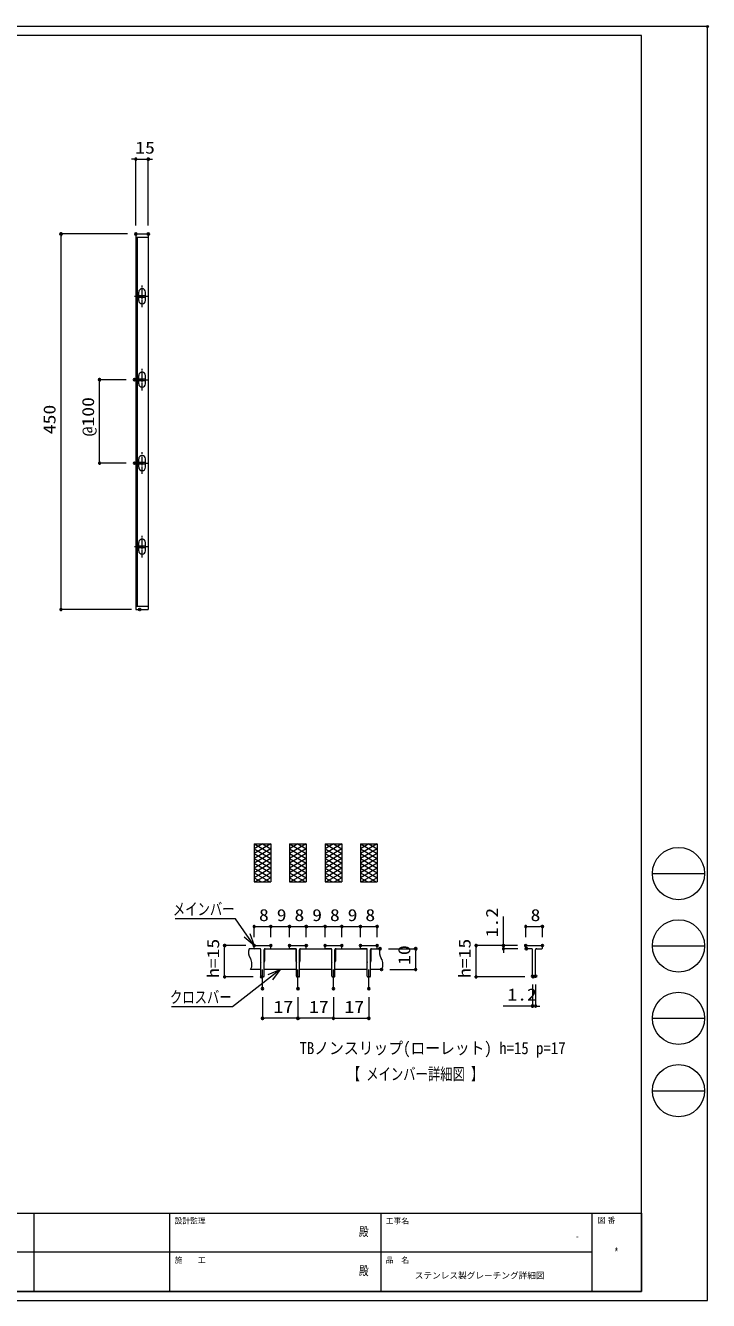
# Model space of a CAD drawing. Units: millimetres on the paper, with parts at other scales. Extents: x -216 to 216, y -153 to 153.
# Drawn here: x 51.9 to 215.6, y -152.6 to 152.9 of the extents above; entities that cross this region are included whole.
import ezdxf
from ezdxf.enums import TextEntityAlignment as Align

# ---------------------------------------------------------------- set-up
doc = ezdxf.new("R2010")
doc.units = ezdxf.units.MM
doc.header["$PDMODE"] = 32
doc.header["$PDSIZE"] = 0.5
doc.linetypes.add('CHAIN2', pattern=[12, 9, -1, 1, -1])
for name, color, linetype, lineweight in [('0-0_A1FRAME', 1, 'Continuous', 9), ('0-2_蓋', 3, 'Continuous', 9), ('0-3_寸法', 4, 'Continuous', 9), ('0-4_0', 7, 'Continuous', 9), ('0-6_中心線', 4, 'CHAIN2', 9)]:
    doc.layers.add(name, color=color, linetype=linetype, lineweight=lineweight)
doc.layers.add('0-1_文字', color=7, linetype='Continuous')
doc.layers.add('0-5_Defpoints', color=7, linetype='Continuous')
doc.styles.add('HGMaruGothicMPRO', font='')
doc.styles.add('ＭＳ ゴシック', font='')
doc.styles.get('HGMaruGothicMPRO').set_extended_font_data('HGMaruGothicMPRO')
doc.styles.get('ＭＳ ゴシック').set_extended_font_data('MS Gothic')

# ---------------------------------------------------------------- blocks, each defined once
blk = doc.blocks.new('_Dot')
at = {"layer": '0-4_0'}
for p, q in [((-0.5, 0), (-1, 0)), ((0.489, 0.1), (-0.489, 0.1)), ((0.399, 0.3), (-0.399, 0.3)), ((0.458, -0.199), (-0.458, -0.199)), ((0.3, -0.399), (-0.3, -0.399))]:
    blk.add_line(p, q, dxfattribs=at)
for points in [[(0.5, 0), (0.496, 0.063), (0.484, 0.124), (0.465, 0.184), (0.438, 0.241), (0.405, 0.294), (0.364, 0.342), (0.319, 0.385), (0.268, 0.422), (0.213, 0.452), (0.155, 0.476), (0.094, 0.491), (0.031, 0.499), (-0.031, 0.499), (-0.094, 0.491), (-0.155, 0.476), (-0.213, 0.452), (-0.268, 0.422), (-0.319, 0.385), (-0.364, 0.342), (-0.405, 0.294), (-0.438, 0.241), (-0.465, 0.184), (-0.484, 0.124), (-0.496, 0.063), (-0.5, 0), (0, 0)], [(-0.5, 0), (-0.496, -0.063), (-0.484, -0.124), (-0.465, -0.184), (-0.438, -0.241), (-0.405, -0.294), (-0.364, -0.342), (-0.319, -0.385), (-0.268, -0.422), (-0.213, -0.452), (-0.155, -0.476), (-0.094, -0.491), (-0.031, -0.499), (0.031, -0.499), (0.094, -0.491), (0.155, -0.476), (0.213, -0.452), (0.268, -0.422), (0.319, -0.385), (0.364, -0.342), (0.405, -0.294), (0.438, -0.241), (0.465, -0.184), (0.484, -0.124), (0.496, -0.063), (0.5, 0), (0, 0)]]:
    blk.add_lwpolyline(points, close=True, dxfattribs=at)
blk = doc.blocks.new('U19')
at = {"layer": '0-2_蓋'}
for p, q in [((0, 450), (0, 0)), ((0, 446), (15, 446)), ((1.5, 446), (1.5, 4)), ((1.5, 374.4), (11.5, 374.4)), ((3.5, 376.4), (3.5, 380.4)), ((3.5, 370.4), (3.5, 374.4)), ((11.5, 376.4), (11.5, 380.4)), ((11.5, 374.4), (11.5, 376.4)), ((11.5, 370.4), (11.5, 374.4)), ((3.5, 276.4), (3.5, 280.4)), ((11.5, 276.4), (11.5, 280.4)), ((11.5, 274.4), (11.5, 276.4)), ((1.5, 274.4), (11.5, 274.4)), ((3.5, 270.4), (3.5, 274.4)), ((11.5, 270.4), (11.5, 274.4)), ((1.5, 174.4), (11.5, 174.4)), ((3.5, 176.4), (3.5, 180.4)), ((3.5, 170.4), (3.5, 174.4)), ((11.5, 176.4), (11.5, 180.4)), ((11.5, 174.4), (11.5, 176.4)), ((11.5, 170.4), (11.5, 174.4)), ((3.5, 76.4), (3.5, 80.4)), ((11.5, 76.4), (11.5, 80.4)), ((11.5, 74.4), (11.5, 76.4)), ((1.5, 74.4), (11.5, 74.4)), ((3.5, 70.4), (3.5, 74.4)), ((11.5, 70.4), (11.5, 74.4)), ((0, 4), (15, 4)), ((0, 0), (15, 0))]:
    blk.add_line(p, q, dxfattribs=at)
for points in [[(0, 450), (15, 450), (15, 0)], [(1.5, 374.4), (1.5, 376.4), (11.5, 376.4)], [(1.5, 274.4), (1.5, 276.4), (11.5, 276.4)], [(1.5, 174.4), (1.5, 176.4), (11.5, 176.4)], [(1.5, 74.4), (1.5, 76.4), (11.5, 76.4)]]:
    blk.add_lwpolyline(points, dxfattribs=at)
for centre, start, end in [((7.5, 380.4), 0, 180), ((7.5, 370.4), 180, 0), ((7.5, 280.4), 0, 180), ((7.5, 270.4), 180, 0), ((7.5, 180.4), 0, 180), ((7.5, 170.4), 180, 0), ((7.5, 80.4), 0, 180), ((7.5, 70.4), 180, 0)]:
    blk.add_arc(centre, 4, start, end, dxfattribs=at)
at = {"layer": '0-6_中心線'}
for p, q in [((7.5, 362.434), (7.5, 388.366)), ((-1.613, 375.4), (14.628, 375.4)), ((-1.613, 275.4), (14.628, 275.4)), ((7.5, 262.434), (7.5, 288.366)), ((7.5, 162.434), (7.5, 188.366)), ((-1.613, 175.4), (14.628, 175.4)), ((7.5, 62.434), (7.5, 88.366)), ((-1.613, 75.4), (14.628, 75.4))]:
    blk.add_line(p, q, dxfattribs=at)
blk = doc.blocks.new('MLeader1')
at = {"layer": '0-3_寸法'}
for p, q in [((101.824, -61.144), (87.745, -61.144)), ((106.683, -67.588), (104.965, -65.128))]:
    blk.add_line(p, q, dxfattribs=at)
for points in [[(104.965, -65.128), (102.184, -61.144), (101.824, -61.144)], [(105.625, -64.668), (106.683, -67.588), (104.306, -65.589)]]:
    blk.add_lwpolyline(points, dxfattribs=at)
at = {"layer": '0-3_寸法', "style": 'ＭＳ ゴシック', "width": 0.75}
blk.add_text('メインバー', height=2.889, dxfattribs=at).set_placement((87.203, -61.148), align=Align.BOTTOM_LEFT)
blk = doc.blocks.new('MLeader2')
at = {"layer": '0-3_寸法'}
for p, q in [((112.933, -73.338), (110.566, -75.182)), ((101.12, -82.258), (86.873, -82.258))]:
    blk.add_line(p, q, dxfattribs=at)
for points in [[(110.566, -75.182), (101.48, -82.258), (101.12, -82.258)], [(110.072, -74.548), (112.933, -73.338), (111.06, -75.816)]]:
    blk.add_lwpolyline(points, dxfattribs=at)
at = {"layer": '0-3_寸法', "style": 'ＭＳ ゴシック', "width": 0.75}
blk.add_text('クロスバー', height=2.889, dxfattribs=at).set_placement((86.506, -82.262), align=Align.BOTTOM_LEFT)

msp = doc.modelspace()

# ---------------------------------------------------------------- linework, layer by layer
at = {"layer": '0-0_A1FRAME'}
for p, q in [((202.129, -50.328), (214.656, -50.328)), ((202.129, -67.674), (214.656, -67.674)), ((202.129, -85.019), (214.656, -85.019)), ((202.129, -102.365), (214.656, -102.365)), ((53.893, -131.7), (53.893, -150.491)), ((86.416, -131.7), (86.416, -150.491)), ((137.008, -131.7), (137.008, -150.491)), ((187.6, -131.7), (187.6, -150.491)), ((199.525, -131.7), (199.525, -150.491)), ((187.6, -141.095), (-43.677, -141.095))]:
    msp.add_line(p, q, dxfattribs=at)
msp.add_lwpolyline([(-215.33, 152.646), (-215.33, -152.646), (215.33, -152.646), (215.33, 152.646)], close=True, dxfattribs=at)
for points in [[(199.525, -150.491), (199.525, 150.491), (-209.583, 150.491)], [(-209.583, -150.491), (-209.583, -131.7), (199.525, -131.7)], [(199.525, -150.491), (-209.583, -150.491), (199.525, -150.491)]]:
    msp.add_lwpolyline(points, dxfattribs=at)
for centre in [(208.393, -50.328), (208.393, -67.674), (208.393, -85.019), (208.393, -102.365)]:
    msp.add_circle(centre, 6.264, dxfattribs=at)
msp.add_point((215.33, 152.646), dxfattribs=at)
at = {"layer": '0-2_蓋'}
for p, q in [((106.683, -43.244), (106.683, -52.349)), ((106.683, -43.244), (110.683, -43.244)), ((106.683, -43.244), (110.683, -45.553)), ((108.683, -43.244), (106.683, -44.399)), ((106.683, -44.399), (110.683, -46.708)), ((108.683, -43.244), (110.683, -44.399)), ((110.683, -43.244), (110.683, -52.349)), ((115.183, -43.244), (115.183, -52.349)), ((115.183, -43.244), (119.183, -43.244)), ((115.183, -43.244), (119.183, -45.553)), ((117.183, -43.244), (115.183, -44.399)), ((115.183, -44.399), (119.183, -46.708)), ((117.183, -43.244), (119.183, -44.399)), ((119.183, -43.244), (119.183, -52.349)), ((123.683, -43.244), (123.683, -52.349)), ((123.683, -43.244), (127.683, -43.244)), ((123.683, -43.244), (127.683, -45.553)), ((125.683, -43.244), (123.683, -44.399)), ((123.683, -44.399), (127.683, -46.708)), ((125.683, -43.244), (127.683, -44.399)), ((127.683, -43.244), (127.683, -52.349)), ((132.183, -43.244), (132.183, -52.349)), ((132.183, -43.244), (136.183, -43.244)), ((132.183, -43.244), (136.183, -45.553)), ((134.183, -43.244), (132.183, -44.399)), ((132.183, -44.399), (136.183, -46.708)), ((134.183, -43.244), (136.183, -44.399)), ((136.183, -43.244), (136.183, -52.349)), ((110.683, -46.708), (106.683, -49.018)), ((110.683, -47.863), (106.683, -50.172)), ((119.183, -46.708), (115.183, -49.018)), ((119.183, -47.863), (115.183, -50.172)), ((127.683, -46.708), (123.683, -49.018)), ((127.683, -47.863), (123.683, -50.172)), ((136.183, -46.708), (132.183, -49.018)), ((136.183, -47.863), (132.183, -50.172)), ((106.683, -49.018), (110.683, -51.327)), ((106.683, -50.172), (110.452, -52.349)), ((110.683, -50.172), (106.913, -52.349)), ((110.683, -51.327), (108.913, -52.349)), ((115.183, -49.018), (119.183, -51.327)), ((115.183, -50.172), (118.952, -52.349)), ((119.183, -50.172), (115.413, -52.349)), ((119.183, -51.327), (117.413, -52.349)), ((123.683, -49.018), (127.683, -51.327)), ((123.683, -50.172), (127.452, -52.349)), ((127.683, -50.172), (123.913, -52.349)), ((127.683, -51.327), (125.913, -52.349)), ((132.183, -49.018), (136.183, -51.327)), ((132.183, -50.172), (135.952, -52.349)), ((136.183, -50.172), (132.413, -52.349)), ((136.183, -51.327), (134.413, -52.349)), ((106.683, -52.349), (110.683, -52.349)), ((115.183, -52.349), (119.183, -52.349)), ((123.683, -52.349), (127.683, -52.349)), ((132.183, -52.349), (136.183, -52.349)), ((108.058, -68.338), (105.463, -68.338)), ((106.683, -67.588), (110.683, -67.588)), ((106.683, -68.188), (106.683, -67.588)), ((108.058, -68.338), (106.833, -68.338)), ((108.208, -68.488), (108.208, -71.363)), ((108.308, -74.938), (108.308, -68.588)), ((109.058, -74.938), (109.058, -68.588)), ((109.158, -68.488), (109.158, -71.363)), ((109.308, -68.338), (110.533, -68.338)), ((109.308, -68.338), (116.558, -68.338)), ((110.683, -68.188), (110.683, -67.588)), ((115.183, -67.588), (119.183, -67.588)), ((115.183, -68.188), (115.183, -67.588)), ((116.558, -68.338), (115.333, -68.338)), ((116.708, -68.488), (116.708, -71.363)), ((116.808, -74.938), (116.808, -68.588)), ((117.558, -74.938), (117.558, -68.588)), ((117.658, -68.488), (117.658, -71.363)), ((117.808, -68.338), (119.033, -68.338)), ((117.808, -68.338), (125.058, -68.338)), ((119.183, -68.188), (119.183, -67.588)), ((123.683, -67.588), (127.683, -67.588)), ((123.683, -68.188), (123.683, -67.588)), ((125.058, -68.338), (123.833, -68.338)), ((125.208, -68.488), (125.208, -71.363)), ((125.308, -74.938), (125.308, -68.588)), ((126.058, -74.938), (126.058, -68.588)), ((126.158, -68.488), (126.158, -71.363)), ((126.308, -68.338), (127.533, -68.338)), ((126.308, -68.338), (133.558, -68.338)), ((127.683, -68.188), (127.683, -67.588)), ((132.183, -67.588), (136.183, -67.588)), ((132.183, -68.188), (132.183, -67.588)), ((133.558, -68.338), (132.333, -68.338)), ((133.708, -68.488), (133.708, -71.363)), ((133.808, -74.938), (133.808, -68.588)), ((134.558, -74.938), (134.558, -68.588)), ((134.658, -68.488), (134.658, -71.363)), ((134.808, -68.338), (136.033, -68.338)), ((134.808, -68.338), (136.856, -68.338)), ((136.183, -68.188), (136.183, -67.588)), ((171.771, -67.588), (175.771, -67.588)), ((171.771, -68.188), (171.771, -67.588)), ((173.146, -68.338), (171.921, -68.338)), ((173.396, -74.938), (173.396, -68.588)), ((174.146, -74.938), (174.146, -68.588)), ((174.396, -68.338), (175.621, -68.338)), ((175.771, -68.188), (175.771, -67.588)), ((108.308, -73.338), (105.84, -73.338)), ((108.908, -75.088), (108.458, -75.088)), ((116.808, -73.338), (109.058, -73.338)), ((117.408, -75.088), (116.958, -75.088)), ((125.308, -73.338), (117.558, -73.338)), ((125.908, -75.088), (125.458, -75.088)), ((133.808, -73.338), (126.058, -73.338)), ((134.408, -75.088), (133.958, -75.088)), ((137.233, -73.338), (134.558, -73.338)), ((173.996, -75.088), (173.546, -75.088))]:
    msp.add_line(p, q, dxfattribs=at)
for points in [[(110.683, -43.244), (106.683, -45.553), (110.683, -47.863)], [(110.683, -44.399), (106.683, -46.708), (110.683, -49.018)], [(110.683, -45.553), (106.683, -47.863), (110.683, -50.172)], [(119.183, -43.244), (115.183, -45.553), (119.183, -47.863)], [(119.183, -44.399), (115.183, -46.708), (119.183, -49.018)], [(119.183, -45.553), (115.183, -47.863), (119.183, -50.172)], [(127.683, -43.244), (123.683, -45.553), (127.683, -47.863)], [(127.683, -44.399), (123.683, -46.708), (127.683, -49.018)], [(127.683, -45.553), (123.683, -47.863), (127.683, -50.172)], [(136.183, -43.244), (132.183, -45.553), (136.183, -47.863)], [(136.183, -44.399), (132.183, -46.708), (136.183, -49.018)], [(136.183, -45.553), (132.183, -47.863), (136.183, -50.172)], [(110.683, -49.018), (106.683, -51.327), (108.452, -52.349)], [(119.183, -49.018), (115.183, -51.327), (116.952, -52.349)], [(127.683, -49.018), (123.683, -51.327), (125.452, -52.349)], [(136.183, -49.018), (132.183, -51.327), (133.952, -52.349)]]:
    msp.add_lwpolyline(points, dxfattribs=at)
for centre, radius, start, end in [((108.18, -69.203), 2.851, 162.34877, 212.31754), ((106.833, -68.188), 0.15, 180, 270), ((108.058, -68.588), 0.25, 0, 90), ((108.058, -68.488), 0.15, 0, 90), ((109.308, -68.588), 0.25, 90, 180), ((109.308, -68.488), 0.15, 90, 180), ((110.533, -68.188), 0.15, 270, 0), ((115.333, -68.188), 0.15, 180, 270), ((116.558, -68.588), 0.25, 0, 90), ((116.558, -68.488), 0.15, 0, 90), ((117.808, -68.588), 0.25, 90, 180), ((117.808, -68.488), 0.15, 90, 180), ((119.033, -68.188), 0.15, 270, 0), ((123.833, -68.188), 0.15, 180, 270), ((125.058, -68.588), 0.25, 0, 90), ((125.058, -68.488), 0.15, 0, 90), ((126.308, -68.588), 0.25, 90, 180), ((126.308, -68.488), 0.15, 90, 180), ((127.533, -68.188), 0.15, 270, 0), ((132.333, -68.188), 0.15, 180, 270), ((133.558, -68.588), 0.25, 0, 90), ((133.558, -68.488), 0.15, 0, 90), ((134.808, -68.588), 0.25, 90, 180), ((134.808, -68.488), 0.15, 90, 180), ((136.033, -68.188), 0.15, 270, 0), ((139.572, -69.203), 2.851, 162.34877, 212.31754), ((171.921, -68.188), 0.15, 180, 270), ((173.146, -68.588), 0.25, 0, 90), ((174.396, -68.588), 0.25, 90, 180), ((175.621, -68.188), 0.15, 270, 0), ((103.613, -72.092), 2.553, 330.76467, 32.31754), ((108.683, -71.363), 0.475, 180, 217.86365), ((108.683, -71.363), 0.475, 322.13635, 0), ((117.183, -71.363), 0.475, 180, 217.86365), ((117.183, -71.363), 0.475, 322.13635, 0), ((125.683, -71.363), 0.475, 180, 217.86365), ((125.683, -71.363), 0.475, 322.13635, 0), ((134.183, -71.363), 0.475, 180, 217.86365), ((134.183, -71.363), 0.475, 322.13635, 0), ((135.006, -72.092), 2.553, 330.76467, 32.31754), ((108.458, -74.938), 0.15, 180, 270), ((108.908, -74.938), 0.15, 270, 0), ((116.958, -74.938), 0.15, 180, 270), ((117.408, -74.938), 0.15, 270, 0), ((125.458, -74.938), 0.15, 180, 270), ((125.908, -74.938), 0.15, 270, 0), ((133.958, -74.938), 0.15, 180, 270), ((134.408, -74.938), 0.15, 270, 0), ((173.546, -74.938), 0.15, 180, 270), ((173.996, -74.938), 0.15, 270, 0)]:
    msp.add_arc(centre, radius, start, end, dxfattribs=at)
at = {"layer": '0-3_寸法'}
for p, q in [((77.821, 120.874), (77.321, 120.874)), ((78.321, 104.941), (78.321, 120.874)), ((78.321, 120.874), (81.321, 120.874)), ((81.321, 104.941), (81.321, 120.874)), ((81.821, 120.874), (82.321, 120.874)), ((76.321, 102.941), (60.391, 102.941)), ((60.391, 13.441), (60.391, 102.441)), ((75.998, 68.021), (69.633, 68.021)), ((69.633, 48.521), (69.633, 67.521)), ((75.998, 48.021), (69.633, 48.021)), ((77.25, 12.941), (60.391, 12.941)), ((166.43, -67.088), (166.43, -60.588)), ((106.683, -65.588), (106.683, -63.041)), ((107.183, -63.041), (110.183, -63.041)), ((110.683, -65.588), (110.683, -63.041)), ((110.683, -65.588), (110.683, -63.041)), ((111.183, -63.041), (114.683, -63.041)), ((115.183, -65.588), (115.183, -63.041)), ((115.183, -65.588), (115.183, -63.041)), ((115.683, -63.041), (118.683, -63.041)), ((119.183, -65.588), (119.183, -63.041)), ((119.183, -65.588), (119.183, -63.041)), ((119.683, -63.041), (123.183, -63.041)), ((123.683, -65.588), (123.683, -63.041)), ((123.683, -65.588), (123.683, -63.041)), ((124.183, -63.041), (127.183, -63.041)), ((127.683, -65.588), (127.683, -63.041)), ((127.683, -65.588), (127.683, -63.041)), ((128.183, -63.041), (131.683, -63.041)), ((132.183, -65.588), (132.183, -63.041)), ((132.183, -65.588), (132.183, -63.041)), ((132.683, -63.041), (135.683, -63.041)), ((136.183, -65.588), (136.183, -63.041)), ((171.771, -65.588), (171.771, -63.041)), ((172.271, -63.041), (175.271, -63.041)), ((175.771, -65.588), (175.771, -63.041)), ((104.683, -67.588), (99.61, -67.588)), ((99.61, -74.588), (99.61, -68.088)), ((138.856, -68.338), (145.405, -68.338)), ((145.405, -72.838), (145.405, -68.838)), ((169.771, -67.588), (159.881, -67.588)), ((159.881, -74.588), (159.881, -68.088)), ((169.771, -67.588), (166.43, -67.588)), ((166.43, -68.338), (166.43, -67.588)), ((169.921, -68.338), (166.43, -68.338)), ((166.43, -68.838), (166.43, -69.338)), ((106.458, -75.088), (99.61, -75.088)), ((139.233, -73.338), (145.405, -73.338)), ((171.546, -75.088), (159.881, -75.088)), ((173.396, -76.938), (173.396, -82.072)), ((174.146, -76.938), (174.146, -82.072)), ((108.683, -79.92), (108.683, -85.025)), ((117.183, -79.92), (117.183, -85.025)), ((117.183, -79.92), (117.183, -85.025)), ((125.683, -79.92), (125.683, -85.025)), ((125.683, -79.92), (125.683, -85.025)), ((134.183, -79.92), (134.183, -85.025)), ((172.896, -82.072), (166.396, -82.072)), ((174.146, -82.072), (173.396, -82.072)), ((174.646, -82.072), (175.146, -82.072)), ((116.683, -85.025), (109.183, -85.025)), ((125.183, -85.025), (117.683, -85.025)), ((126.183, -85.025), (133.683, -85.025))]:
    msp.add_line(p, q, dxfattribs=at)
at = {"layer": '0-5_Defpoints'}
for p in [(81.321, 120.874), (60.391, 102.941), (78.321, 102.941), (78.321, 102.941), (81.321, 102.941), (69.633, 68.021), (77.998, 68.021), (77.998, 48.021), (79.25, 12.941), (110.683, -63.041), (115.183, -63.041), (119.183, -63.041), (123.683, -63.041), (127.683, -63.041), (132.183, -63.041), (136.183, -63.041), (175.771, -63.041), (99.61, -67.588), (106.683, -67.588), (106.683, -67.588), (110.683, -67.588), (110.683, -67.588), (115.183, -67.588), (119.183, -67.588), (119.183, -67.588), (123.683, -67.588), (123.683, -67.588), (127.683, -67.588), (127.683, -67.588), (132.183, -67.588), (132.183, -67.588), (136.183, -67.588), (136.856, -68.338), (145.405, -68.338), (159.881, -67.588), (166.43, -67.588), (171.771, -67.588), (171.771, -67.588), (171.921, -68.338), (175.771, -67.588), (137.233, -73.338), (108.458, -75.088), (173.396, -74.938), (173.546, -75.088), (174.146, -74.938), (108.683, -77.92), (117.183, -77.92), (125.683, -77.92), (134.183, -77.92), (173.396, -82.072), (108.683, -85.025), (117.183, -85.025), (134.183, -85.025)]:
    msp.add_point(p, dxfattribs=at)
at = {"layer": '0-6_中心線'}
for p, q in [((108.683, -77.92), (108.683, -73.33)), ((117.183, -77.92), (117.183, -73.33)), ((125.683, -77.92), (125.683, -73.33)), ((134.183, -77.92), (134.183, -73.33))]:
    msp.add_line(p, q, dxfattribs=at)

# ---------------------------------------------------------------- block references
at = {"layer": '0-2_蓋', "xscale": 0.2, "yscale": 0.2}
msp.add_blockref('U19', (78.321, 12.941), dxfattribs=at)
at = {"layer": '0-3_寸法', "xscale": 0.5, "yscale": 0.5}
for p in [(78.321, 120.874), (110.683, -63.041), (115.183, -63.041), (119.183, -63.041), (123.683, -63.041), (127.683, -63.041), (132.183, -63.041), (136.183, -63.041), (175.771, -63.041), (173.396, -82.072), (117.183, -85.025), (125.683, -85.025), (134.183, -85.025)]:
    msp.add_blockref('_Dot', p, dxfattribs=at)
for p, rotation in [((81.321, 120.874), 180), ((60.391, 102.941), 90), ((69.633, 68.021), 90), ((69.633, 48.021), 270), ((60.391, 12.941), 270), ((106.683, -63.041), 180), ((110.683, -63.041), 180), ((115.183, -63.041), 180), ((119.183, -63.041), 180), ((123.683, -63.041), 180), ((127.683, -63.041), 180), ((132.183, -63.041), 180), ((171.771, -63.041), 180), ((166.43, -67.588), 270), ((99.61, -67.588), 90), ((145.405, -68.338), 90), ((159.881, -67.588), 90), ((166.43, -68.338), 90), ((145.405, -73.338), 270), ((99.61, -75.088), 270), ((159.881, -75.088), 270), ((174.146, -82.072), 180), ((108.683, -85.025), 180), ((117.183, -85.025), 180), ((125.683, -85.025), 180)]:
    msp.add_blockref('_Dot', p, dxfattribs=dict(at, rotation=rotation))
at = {"layer": '0-3_寸法'}
for name in ['MLeader1', 'MLeader2']:
    msp.add_blockref(name, (0, 0), dxfattribs=at)

# ---------------------------------------------------------------- texts
at = {"layer": '0-0_A1FRAME', "style": 'HGMaruGothicMPRO'}
for s, p in [('設計監理', (87.64, -134.638)), ('工事名', (138.232, -134.638)), ('図 番', (189.045, -134.468)), ('施\u3000\u3000工', (87.64, -144.033)), ('品\u3000名', (138.232, -144.033))]:
    msp.add_text(s, height=1.327, dxfattribs=at).set_placement(p, align=Align.BOTTOM_LEFT)
at = {"layer": '0-0_A1FRAME', "style": 'HGMaruGothicMPRO', "width": 0.8}
for p in [(131.788, -137.843), (131.788, -147.239)]:
    msp.add_text('殿', height=2.119, dxfattribs=at).set_placement(p, align=Align.BOTTOM_LEFT)
at = {"layer": '0-0_A1FRAME', "color": 6, "style": 'HGMaruGothicMPRO'}
for s, p in [('-', (183.847, -138.447)), ('ステンレス製グレーチング詳細図', (145.185, -147.843))]:
    msp.add_text(s, height=1.481, dxfattribs=at).set_placement(p, align=Align.BOTTOM_LEFT)
at = {"layer": '0-0_A1FRAME', "color": 6, "style": 'HGMaruGothicMPRO', "width": 0.75}
msp.add_text('*', height=1.975, dxfattribs=at).set_placement((193.118, -142.442), align=Align.BOTTOM_LEFT)
at = {"layer": '0-1_文字', "style": 'ＭＳ ゴシック'}
for s, width, p in [('TBノンスリップ(ローレット) h=15 p=17', 0.9, (117.559, -94.478)), ('【 メインバー詳細図 】', 0.75, (129.115, -100.685))]:
    msp.add_text(s, height=2.889, dxfattribs=dict(at, width=width)).set_placement(p, align=Align.BOTTOM_LEFT)
at = {"layer": '0-3_寸法', "style": 'ＭＳ ゴシック', "width": 1.2}
for s, p in [('15', (78.177, 121.318)), ('8', (107.843, -62.596)), ('9', (112.088, -62.596)), ('8', (116.343, -62.596)), ('9', (120.588, -62.596)), ('8', (124.843, -62.596)), ('9', (129.088, -62.596)), ('8', (133.343, -62.596)), ('8', (172.931, -62.596)), ('1.2', (167.359, -81.628)), ('17', (111.333, -84.58)), ('17', (119.833, -84.58)), ('17', (128.333, -84.58))]:
    msp.add_text(s, height=2.889, dxfattribs=at).set_placement(p, align=Align.BOTTOM_LEFT)
for s, p in [('450', (59.947, 54.941)), ('@100', (69.188, 54.421)), ('1.2', (165.985, -65.625)), ('h=15', (99.165, -75.383)), ('h=15', (159.436, -75.383)), ('10', (144.96, -72.238))]:
    msp.add_text(s, height=2.889, rotation=90, dxfattribs=at).set_placement(p, align=Align.BOTTOM_LEFT)

doc.saveas('drawing.dxf')
